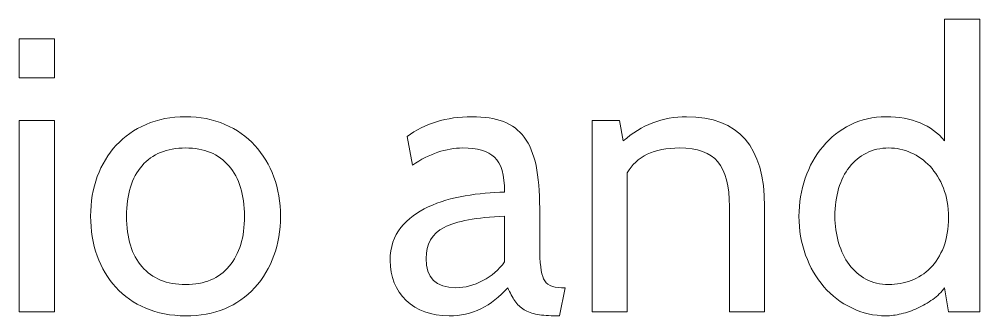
# Model space of a CAD drawing. Header units: centimetres. Extents: x -24 to 24.1, y -20.7 to 0.5.
# Drawn here: x 5.2463 to 5.5072, y -16.4755 to -16.3949 of the extents above; entities that cross this region are included whole.
import ezdxf

# ---------------------------------------------------------------- set-up
doc = ezdxf.new("R2010")
doc.units = ezdxf.units.CM
doc.header["$MEASUREMENT"] = 0
doc.layers.add('Layer 1', color=7, linetype='Continuous')

msp = doc.modelspace()

# ---------------------------------------------------------------- linework, layer by layer
at = {"layer": 'Layer 1', "color": 250, "lineweight": 9}
for points, knots in [([(5.50724, -16.47446), (5.50724, -16.47446), (5.49875, -16.47446), (5.49875, -16.47446), (5.49875, -16.47446), (5.49875, -16.47446), (5.49769, -16.46788), (5.49769, -16.46788), (5.49769, -16.46788), (5.49685, -16.46908), (5.49577, -16.47015), (5.49446, -16.47107), (5.49446, -16.47107), (5.49315, -16.47198), (5.49177, -16.47278), (5.49032, -16.47345), (5.49032, -16.47345), (5.48887, -16.47412), (5.48741, -16.47463), (5.48592, -16.47499), (5.48592, -16.47499), (5.48444, -16.47534), (5.48306, -16.47552), (5.48179, -16.47552), (5.48179, -16.47552), (5.47846, -16.47552), (5.47535, -16.47481), (5.47245, -16.4734), (5.47245, -16.4734), (5.46955, -16.47198), (5.46704, -16.47006), (5.46492, -16.46762), (5.46492, -16.46762), (5.4628, -16.46518), (5.46114, -16.46232), (5.45994, -16.45903), (5.45994, -16.45903), (5.45874, -16.45574), (5.45813, -16.45222), (5.45813, -16.44848), (5.45813, -16.44848), (5.45813, -16.44487), (5.4587, -16.44142), (5.45983, -16.43814), (5.45983, -16.43814), (5.46096, -16.43485), (5.46257, -16.43197), (5.46466, -16.42949), (5.46466, -16.42949), (5.46674, -16.42702), (5.46924, -16.42505), (5.47213, -16.42361), (5.47213, -16.42361), (5.47503, -16.42216), (5.47825, -16.42143), (5.48179, -16.42143), (5.48179, -16.42143), (5.48878, -16.42143), (5.49409, -16.42362), (5.49769, -16.42801), (5.49769, -16.42801), (5.49769, -16.42801), (5.49769, -16.39492), (5.49769, -16.39492), (5.49769, -16.39492), (5.49769, -16.39492), (5.50724, -16.39492), (5.50724, -16.39492), (5.50724, -16.39492), (5.50724, -16.39492), (5.50724, -16.47446), (5.50724, -16.47446)], [0, 0, 0, 0, 0.052632, 0.052632, 0.052632, 0.052632, 0.105263, 0.105263, 0.105263, 0.105263, 0.157895, 0.157895, 0.157895, 0.157895, 0.210526, 0.210526, 0.210526, 0.210526, 0.263158, 0.263158, 0.263158, 0.263158, 0.315789, 0.315789, 0.315789, 0.315789, 0.368421, 0.368421, 0.368421, 0.368421, 0.421053, 0.421053, 0.421053, 0.421053, 0.473684, 0.473684, 0.473684, 0.473684, 0.526316, 0.526316, 0.526316, 0.526316, 0.578947, 0.578947, 0.578947, 0.578947, 0.631579, 0.631579, 0.631579, 0.631579, 0.684211, 0.684211, 0.684211, 0.684211, 0.736842, 0.736842, 0.736842, 0.736842, 0.789474, 0.789474, 0.789474, 0.789474, 0.842105, 0.842105, 0.842105, 0.842105, 0.894737, 0.894737, 0.894737, 0.894737, 1, 1, 1, 1]), ([(5.25589, -16.41083), (5.25589, -16.41083), (5.24635, -16.41083), (5.24635, -16.41083), (5.24635, -16.41083), (5.24635, -16.41083), (5.24635, -16.40022), (5.24635, -16.40022), (5.24635, -16.40022), (5.24635, -16.40022), (5.25589, -16.40022), (5.25589, -16.40022), (5.25589, -16.40022), (5.25589, -16.40022), (5.25589, -16.41083), (5.25589, -16.41083)], [0, 0, 0, 0, 0.2, 0.2, 0.2, 0.2, 0.4, 0.4, 0.4, 0.4, 0.6, 0.6, 0.6, 0.6, 1, 1, 1, 1]), ([(5.25589, -16.47446), (5.25589, -16.47446), (5.24635, -16.47446), (5.24635, -16.47446), (5.24635, -16.47446), (5.24635, -16.47446), (5.24635, -16.42249), (5.24635, -16.42249), (5.24635, -16.42249), (5.24635, -16.42249), (5.25589, -16.42249), (5.25589, -16.42249), (5.25589, -16.42249), (5.25589, -16.42249), (5.25589, -16.47446), (5.25589, -16.47446)], [0, 0, 0, 0, 0.2, 0.2, 0.2, 0.2, 0.4, 0.4, 0.4, 0.4, 0.6, 0.6, 0.6, 0.6, 1, 1, 1, 1]), ([(5.31029, -16.46788), (5.3057, -16.47297), (5.29944, -16.47552), (5.29152, -16.47552), (5.29152, -16.47552), (5.28749, -16.47552), (5.28389, -16.47483), (5.28071, -16.47345), (5.28071, -16.47345), (5.27752, -16.47207), (5.27482, -16.47018), (5.27259, -16.46778), (5.27259, -16.46778), (5.27037, -16.46537), (5.26867, -16.46251), (5.2675, -16.45919), (5.2675, -16.45919), (5.26634, -16.45586), (5.26575, -16.45229), (5.26575, -16.44848), (5.26575, -16.44848), (5.26575, -16.44459), (5.26635, -16.441), (5.26756, -16.43771), (5.26756, -16.43771), (5.26876, -16.43442), (5.27047, -16.43158), (5.2727, -16.42917), (5.2727, -16.42917), (5.27493, -16.42677), (5.27763, -16.42488), (5.28081, -16.4235), (5.28081, -16.4235), (5.28399, -16.42212), (5.28756, -16.42143), (5.29152, -16.42143), (5.29152, -16.42143), (5.29548, -16.42143), (5.29905, -16.42212), (5.30224, -16.4235), (5.30224, -16.4235), (5.30542, -16.42488), (5.30812, -16.42679), (5.31035, -16.42923), (5.31035, -16.42923), (5.31258, -16.43167), (5.31429, -16.43453), (5.31549, -16.43782), (5.31549, -16.43782), (5.31669, -16.4411), (5.3173, -16.44466), (5.3173, -16.44848), (5.3173, -16.44848), (5.3173, -16.45625), (5.31496, -16.46272), (5.31029, -16.46788)], [0, 0, 0, 0, 0.066667, 0.066667, 0.066667, 0.066667, 0.133333, 0.133333, 0.133333, 0.133333, 0.2, 0.2, 0.2, 0.2, 0.266667, 0.266667, 0.266667, 0.266667, 0.333333, 0.333333, 0.333333, 0.333333, 0.4, 0.4, 0.4, 0.4, 0.466667, 0.466667, 0.466667, 0.466667, 0.533333, 0.533333, 0.533333, 0.533333, 0.6, 0.6, 0.6, 0.6, 0.666667, 0.666667, 0.666667, 0.666667, 0.733333, 0.733333, 0.733333, 0.733333, 0.8, 0.8, 0.8, 0.8, 0.866667, 0.866667, 0.866667, 0.866667, 1, 1, 1, 1]), ([(5.39461, -16.46788), (5.39461, -16.46788), (5.39312, -16.47552), (5.39312, -16.47552), (5.39312, -16.47552), (5.39312, -16.47552), (5.39238, -16.47552), (5.39238, -16.47552), (5.39238, -16.47552), (5.39026, -16.47552), (5.38849, -16.4754), (5.38708, -16.47515), (5.38708, -16.47515), (5.38567, -16.4749), (5.38446, -16.47448), (5.38347, -16.47387), (5.38347, -16.47387), (5.38248, -16.47327), (5.38165, -16.47248), (5.38098, -16.47149), (5.38098, -16.47149), (5.38031, -16.4705), (5.37966, -16.4693), (5.37902, -16.46788), (5.37902, -16.46788), (5.37463, -16.47297), (5.36933, -16.47552), (5.36311, -16.47552), (5.36311, -16.47552), (5.35823, -16.47552), (5.35434, -16.47412), (5.35144, -16.47133), (5.35144, -16.47133), (5.34855, -16.46854), (5.3471, -16.46491), (5.3471, -16.46046), (5.3471, -16.46046), (5.3471, -16.45685), (5.34807, -16.45388), (5.35001, -16.45155), (5.35001, -16.45155), (5.35196, -16.44922), (5.35443, -16.44734), (5.35744, -16.44593), (5.35744, -16.44593), (5.36044, -16.44452), (5.36378, -16.44351), (5.36746, -16.44291), (5.36746, -16.44291), (5.37113, -16.44231), (5.37471, -16.44197), (5.37817, -16.4419), (5.37817, -16.4419), (5.37817, -16.43723), (5.37727, -16.43407), (5.37547, -16.43241), (5.37547, -16.43241), (5.37366, -16.43075), (5.37078, -16.42992), (5.36682, -16.42992), (5.36682, -16.42992), (5.3623, -16.42992), (5.35774, -16.43147), (5.35314, -16.43458), (5.35314, -16.43458), (5.35314, -16.43458), (5.35176, -16.42684), (5.35176, -16.42684), (5.35176, -16.42684), (5.35643, -16.42323), (5.3623, -16.42143), (5.36937, -16.42143), (5.36937, -16.42143), (5.37269, -16.42143), (5.37552, -16.42187), (5.37785, -16.42276), (5.37785, -16.42276), (5.38018, -16.42364), (5.38208, -16.42505), (5.38353, -16.427), (5.38353, -16.427), (5.38497, -16.42894), (5.38604, -16.43151), (5.38671, -16.43469), (5.38671, -16.43469), (5.38738, -16.43787), (5.38771, -16.44176), (5.38771, -16.44635), (5.38771, -16.44635), (5.38771, -16.44635), (5.38771, -16.45696), (5.38771, -16.45696), (5.38771, -16.45696), (5.38771, -16.46106), (5.38807, -16.46391), (5.38878, -16.4655), (5.38878, -16.4655), (5.38948, -16.46709), (5.39111, -16.46788), (5.39365, -16.46788), (5.39365, -16.46788), (5.39365, -16.46788), (5.39461, -16.46788), (5.39461, -16.46788)], [0, 0, 0, 0, 0.037037, 0.037037, 0.037037, 0.037037, 0.074074, 0.074074, 0.074074, 0.074074, 0.111111, 0.111111, 0.111111, 0.111111, 0.148148, 0.148148, 0.148148, 0.148148, 0.185185, 0.185185, 0.185185, 0.185185, 0.222222, 0.222222, 0.222222, 0.222222, 0.259259, 0.259259, 0.259259, 0.259259, 0.296296, 0.296296, 0.296296, 0.296296, 0.333333, 0.333333, 0.333333, 0.333333, 0.37037, 0.37037, 0.37037, 0.37037, 0.407407, 0.407407, 0.407407, 0.407407, 0.444444, 0.444444, 0.444444, 0.444444, 0.481481, 0.481481, 0.481481, 0.481481, 0.518519, 0.518519, 0.518519, 0.518519, 0.555556, 0.555556, 0.555556, 0.555556, 0.592593, 0.592593, 0.592593, 0.592593, 0.62963, 0.62963, 0.62963, 0.62963, 0.666667, 0.666667, 0.666667, 0.666667, 0.703704, 0.703704, 0.703704, 0.703704, 0.740741, 0.740741, 0.740741, 0.740741, 0.777778, 0.777778, 0.777778, 0.777778, 0.814815, 0.814815, 0.814815, 0.814815, 0.851852, 0.851852, 0.851852, 0.851852, 0.888889, 0.888889, 0.888889, 0.888889, 0.925926, 0.925926, 0.925926, 0.925926, 1, 1, 1, 1]), ([(5.4488, -16.47446), (5.4488, -16.47446), (5.43926, -16.47446), (5.43926, -16.47446), (5.43926, -16.47446), (5.43926, -16.47446), (5.43926, -16.44582), (5.43926, -16.44582), (5.43926, -16.44582), (5.43926, -16.44024), (5.43821, -16.43619), (5.43613, -16.43368), (5.43613, -16.43368), (5.43404, -16.43117), (5.43056, -16.42992), (5.42568, -16.42992), (5.42568, -16.42992), (5.41875, -16.42992), (5.41402, -16.43218), (5.41147, -16.4367), (5.41147, -16.4367), (5.41147, -16.4367), (5.41147, -16.47446), (5.41147, -16.47446), (5.41147, -16.47446), (5.41147, -16.47446), (5.40193, -16.47446), (5.40193, -16.47446), (5.40193, -16.47446), (5.40193, -16.47446), (5.40193, -16.42249), (5.40193, -16.42249), (5.40193, -16.42249), (5.40193, -16.42249), (5.40935, -16.42249), (5.40935, -16.42249), (5.40935, -16.42249), (5.40935, -16.42249), (5.41041, -16.42801), (5.41041, -16.42801), (5.41041, -16.42801), (5.41536, -16.42362), (5.42109, -16.42143), (5.42759, -16.42143), (5.42759, -16.42143), (5.44173, -16.42143), (5.4488, -16.42956), (5.4488, -16.44582), (5.4488, -16.44582), (5.4488, -16.44582), (5.4488, -16.47446), (5.4488, -16.47446)], [0, 0, 0, 0, 0.071429, 0.071429, 0.071429, 0.071429, 0.142857, 0.142857, 0.142857, 0.142857, 0.214286, 0.214286, 0.214286, 0.214286, 0.285714, 0.285714, 0.285714, 0.285714, 0.357143, 0.357143, 0.357143, 0.357143, 0.428571, 0.428571, 0.428571, 0.428571, 0.5, 0.5, 0.5, 0.5, 0.571429, 0.571429, 0.571429, 0.571429, 0.642857, 0.642857, 0.642857, 0.642857, 0.714286, 0.714286, 0.714286, 0.714286, 0.785714, 0.785714, 0.785714, 0.785714, 0.857143, 0.857143, 0.857143, 0.857143, 1, 1, 1, 1]), ([(5.30329, -16.43479), (5.30054, -16.43154), (5.29661, -16.42992), (5.29152, -16.42992), (5.29152, -16.42992), (5.28643, -16.42992), (5.28249, -16.43152), (5.2797, -16.43474), (5.2797, -16.43474), (5.2769, -16.43796), (5.27551, -16.44254), (5.27551, -16.44848), (5.27551, -16.44848), (5.27551, -16.45441), (5.2769, -16.45899), (5.2797, -16.46221), (5.2797, -16.46221), (5.28249, -16.46543), (5.28643, -16.46703), (5.29152, -16.46703), (5.29152, -16.46703), (5.29668, -16.46703), (5.30064, -16.46537), (5.3034, -16.46205), (5.3034, -16.46205), (5.30616, -16.45873), (5.30754, -16.4542), (5.30754, -16.44848), (5.30754, -16.44848), (5.30754, -16.44261), (5.30612, -16.43805), (5.30329, -16.43479)], [0, 0, 0, 0, 0.111111, 0.111111, 0.111111, 0.111111, 0.222222, 0.222222, 0.222222, 0.222222, 0.333333, 0.333333, 0.333333, 0.333333, 0.444444, 0.444444, 0.444444, 0.444444, 0.555556, 0.555556, 0.555556, 0.555556, 0.666667, 0.666667, 0.666667, 0.666667, 0.777778, 0.777778, 0.777778, 0.777778, 1, 1, 1, 1]), ([(5.48253, -16.42992), (5.48027, -16.42992), (5.47823, -16.43038), (5.47643, -16.43129), (5.47643, -16.43129), (5.47463, -16.43221), (5.47309, -16.43349), (5.47182, -16.43511), (5.47182, -16.43511), (5.47054, -16.43674), (5.46957, -16.43868), (5.4689, -16.44094), (5.4689, -16.44094), (5.46823, -16.44321), (5.46789, -16.44572), (5.46789, -16.44848), (5.46789, -16.44848), (5.46789, -16.45102), (5.46823, -16.45342), (5.4689, -16.45569), (5.4689, -16.45569), (5.46957, -16.45795), (5.47053, -16.45991), (5.47176, -16.46157), (5.47176, -16.46157), (5.473, -16.46323), (5.47452, -16.46456), (5.47632, -16.46555), (5.47632, -16.46555), (5.47813, -16.46654), (5.48019, -16.46703), (5.48253, -16.46703), (5.48253, -16.46703), (5.48465, -16.46703), (5.48668, -16.46666), (5.48863, -16.46592), (5.48863, -16.46592), (5.49057, -16.46518), (5.4923, -16.46405), (5.49382, -16.46253), (5.49382, -16.46253), (5.49534, -16.46101), (5.49654, -16.4591), (5.49743, -16.4568), (5.49743, -16.4568), (5.49831, -16.4545), (5.49875, -16.45183), (5.49875, -16.44879), (5.49875, -16.44879), (5.49875, -16.44582), (5.49829, -16.44317), (5.49738, -16.44084), (5.49738, -16.44084), (5.49646, -16.43851), (5.49524, -16.43653), (5.49372, -16.4349), (5.49372, -16.4349), (5.4922, -16.43327), (5.49046, -16.43204), (5.48852, -16.43119), (5.48852, -16.43119), (5.48658, -16.43034), (5.48458, -16.42992), (5.48253, -16.42992)], [0, 0, 0, 0, 0.058824, 0.058824, 0.058824, 0.058824, 0.117647, 0.117647, 0.117647, 0.117647, 0.176471, 0.176471, 0.176471, 0.176471, 0.235294, 0.235294, 0.235294, 0.235294, 0.294118, 0.294118, 0.294118, 0.294118, 0.352941, 0.352941, 0.352941, 0.352941, 0.411765, 0.411765, 0.411765, 0.411765, 0.470588, 0.470588, 0.470588, 0.470588, 0.529412, 0.529412, 0.529412, 0.529412, 0.588235, 0.588235, 0.588235, 0.588235, 0.647059, 0.647059, 0.647059, 0.647059, 0.705882, 0.705882, 0.705882, 0.705882, 0.764706, 0.764706, 0.764706, 0.764706, 0.823529, 0.823529, 0.823529, 0.823529, 0.882353, 0.882353, 0.882353, 0.882353, 1, 1, 1, 1]), ([(5.37817, -16.46088), (5.37817, -16.46088), (5.37817, -16.44848), (5.37817, -16.44848), (5.37817, -16.44848), (5.37053, -16.44876), (5.36507, -16.44977), (5.36178, -16.4515), (5.36178, -16.4515), (5.3585, -16.45323), (5.35685, -16.45604), (5.35685, -16.45993), (5.35685, -16.45993), (5.35685, -16.46523), (5.35954, -16.46788), (5.36491, -16.46788), (5.36491, -16.46788), (5.36746, -16.46788), (5.36992, -16.46725), (5.37228, -16.46597), (5.37228, -16.46597), (5.37465, -16.4647), (5.37662, -16.463), (5.37817, -16.46088)], [0, 0, 0, 0, 0.142857, 0.142857, 0.142857, 0.142857, 0.285714, 0.285714, 0.285714, 0.285714, 0.428571, 0.428571, 0.428571, 0.428571, 0.571429, 0.571429, 0.571429, 0.571429, 0.714286, 0.714286, 0.714286, 0.714286, 1, 1, 1, 1])]:
    msp.add_open_spline(points, degree=3, knots=knots, dxfattribs=at)

doc.saveas('drawing.dxf')
